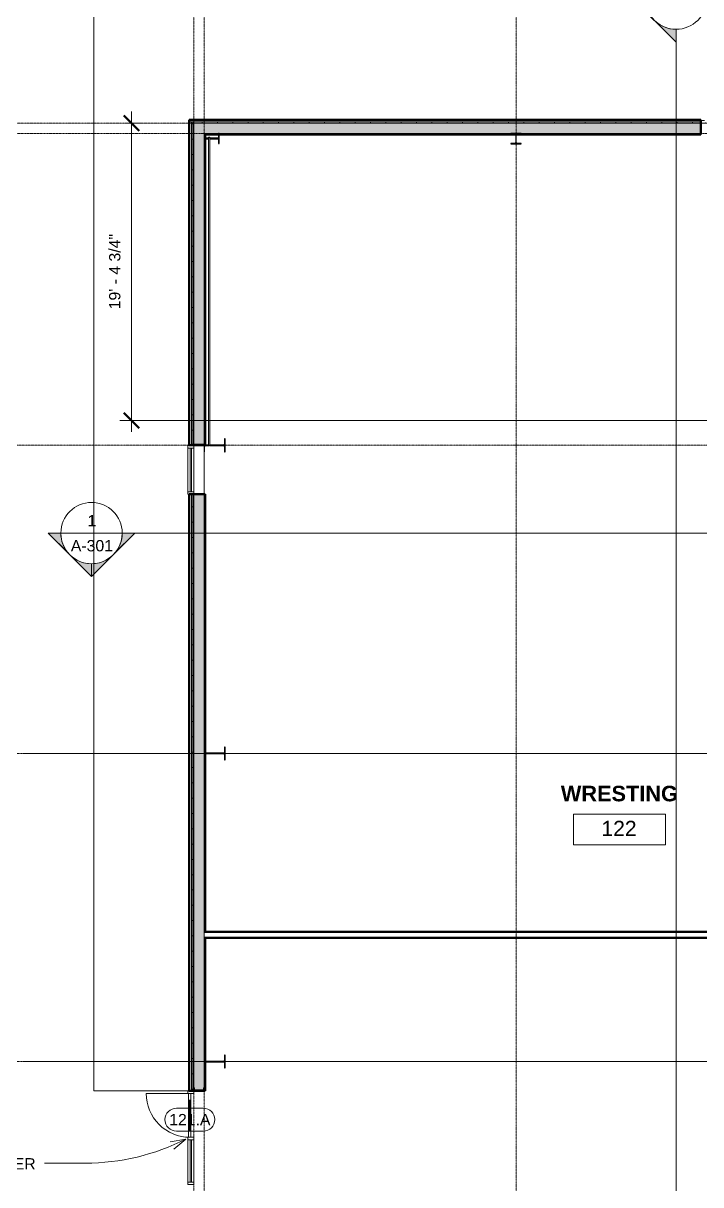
# Model space of a CAD drawing. Header units: inches. Extents: x 15537 to 31673, y -30778 to -16067.
# Drawn here: x 21928 to 22459, y -21723 to -20813 of the extents above; entities that cross this region are included whole.
import ezdxf

# ---------------------------------------------------------------- set-up
doc = ezdxf.new("R2010")
doc.units = ezdxf.units.IN
doc.header["$MEASUREMENT"] = 0
doc.linetypes.add('Grid Line 1_2_', pattern=[0.875, 0.5, -0.125, 0.125, -0.125])
for name, color, linetype, lineweight in [('A-ANNO-DIMS', 211, 'Continuous', 9), ('A-ANNO-DIMS-96', 211, 'Continuous', 9), ('A-AREA-IDEN', 2, 'Continuous', 9), ('A-DOOR', 31, 'Continuous', 13), ('A-DOOR-IDEN', 31, 'Continuous', 9), ('A-GLAZ-CURT', 52, 'Continuous', 9), ('A-GLAZ-CWMG', 51, 'Continuous', 9), ('A-WALL', 113, 'Continuous', 13), ('A-WALL-PATT', 111, 'Continuous', 50), ('Conc', 7, 'Continuous', 9), ('G-ANNO-SYMB', 111, 'Continuous', 9), ('G-ANNO-TEXT', 231, 'Continuous', 9), ('I-WALL', 2, 'Continuous', 13), ('L-SITE-WALL', 31, 'Continuous', 13), ('S-BEAM', 12, 'Continuous', 9), ('S-COLS', 52, 'Continuous', 9), ('S-GRID', 1, 'Continuous', 9)]:
    doc.layers.add(name, color=color, linetype=linetype, lineweight=lineweight)
doc.styles.add('Arial_1', font='arial.ttf', dxfattribs={"height": 8.851796})
doc.styles.add('Arial_2', font='arial.ttf', dxfattribs={"height": 11.802395})
doc.styles.add('Arial_B_1', font='arialbd.ttf', dxfattribs={"height": 12.177074})
doc.dimstyles.new('Linear_-_3_32__Arial_1', dxfattribs={"dimscale": 12, "dimtxt": 9, "dimasz": 1, "dimexe": 0.75, "dimexo": 0.5, "dimgap": 0.5, "dimtad": 1, "dimrnd": 0.25, "dimzin": 1, "dimdsep": 46, "dimlunit": 4, "dimtxsty": 'Arial_1', "dimblk1": 'OBLIQUE', "dimblk2": 'OBLIQUE', "dimsah": 1, "dimcen": 0.09, "dimdle": 0.75, "dimazin": 0, "dimtfac": 1, "dimtdec": 4, "dimtix": 1, "dimtmove": 0, "dimatfit": 3, "dimfxl": 0, "dimtvp": 1, "dimfrac": 2, "dimtolj": 1, "dimtzin": 0, "dimarcsym": 0})
pattern_1 = [(45, (0, 0), (-9.503515, 9.503515), []), (45, (0, 14.4), (-9.503515, 9.503515), [])]
pattern_2 = [(0, (0, 0), (30.72, 7.68), [1.267, -21.773, 1.267, -21.773, -122.88]), (0, (0, 0), (30.72, 7.68), [-46.08, 1.267, -44.813, 1.267, -21.773, -53.76]), (0, (0, 0), (30.72, 7.68), [-115.2, 1.267, -14.093, 1.267, -37.133]), (120, (11.52, 3.84), (-22.0110751, 22.7643004), [1.267, -21.773, 1.267, -21.773, -122.88]), (120, (11.52, 3.84), (-22.0110751, 22.7643004), [-46.08, 1.267, -44.813, 1.267, -21.773, -53.76]), (120, (11.52, 3.84), (-22.0110751, 22.7643004), [-115.2, 1.267, -14.093, 1.267, -37.133]), (240, (15.36, 19.2), (-8.7089249, -30.4443004), [1.267, -21.773, 1.267, -21.773, -122.88]), (240, (15.36, 19.2), (-8.7089249, -30.4443004), [-46.08, 1.267, -44.813, 1.267, -21.773, -53.76]), (240, (15.36, 19.2), (-8.7089249, -30.4443004), [-115.2, 1.267, -14.093, 1.267, -37.133])]
pattern_3 = [(0, (0, 0), (0, 12), []), (90, (0, 0), (-12, 7e-16), [])]
pattern_4 = [(161.57, (0.48, 0.48), (-3.839953776, -1.544e-05), [0, -27.322, 3.034, 0]), (18.43, (-0.48, 0.48), (-3.839953776, 1.544e-05), [0, -27.322, 3.034, 0]), (108.43, (0.48, 0.48), (1.919622, -9.60052459), [9.106, -21.25]), (71.57, (-0.48, 0.48), (1.919622, 9.60052459), [9.106, -21.25])]

# ---------------------------------------------------------------- blocks, each defined once
blk = doc.blocks.new('Rectangular Mul_- Enlarged6')
at = {"layer": 'A-GLAZ-CWMG', "lineweight": 20}
for p, q in [((-2, 3), (0, 3)), ((-2, -1.5), (-2, 3)), ((0, 3), (0, -1.5)), ((0, -1.5), (-2, -1.5))]:
    blk.add_line(p, q, dxfattribs=at)
blk = doc.blocks.new('Rectangular Mul_- Enlarged28')
at = {"layer": 'A-GLAZ-CWMG', "lineweight": 20}
for p, q in [((0, 3), (-2, 3)), ((-2, 3), (-2, -1.5)), ((0, -1.5), (0, 3)), ((-2, -1.5), (0, -1.5))]:
    blk.add_line(p, q, dxfattribs=at)
blk = doc.blocks.new('Rectangular Mul_- Enlarged34')
at = {"layer": 'A-GLAZ-CWMG', "lineweight": 20}
for p, q in [((0, 1.141125), (-3.622, 1.141125)), ((-3.622, 1.141125), (-3.622, 0.787125)), ((-3.622, 0.787125), (-3.372, 0.787125)), ((-3.5595, 0.849625), (-3.5595, 1.078625)), ((-3.5595, 1.078625), (-0.0625, 1.078625)), ((-3.372, 0.849625), (-3.5595, 0.849625)), ((-3.372, 0.787125), (-3.372, 0.849625)), ((-0.0625, 1.078625), (-0.0625, -0.922375)), ((0, -0.984875), (0, 1.141125)), ((-2.7715, -0.859875), (-2.834, -0.859875)), ((-2.834, -0.859875), (-2.834, -0.984875)), ((-2.834, -0.984875), (0, -0.984875)), ((-2.7715, -0.922375), (-2.7715, -0.859875)), ((-0.0625, -0.922375), (-2.7715, -0.922375))]:
    blk.add_line(p, q, dxfattribs=at)
blk = doc.blocks.new('Girt_C - 8_D-12_- Enlarged5')
at = {"layer": 'S-BEAM'}
for p, q in [((22061.64, -21143.68), (22061.64, -21182.12)), ((22069.64, -21182.12), (22069.64, -21148.8))]:
    blk.add_line(p, q, dxfattribs=at)
blk = doc.blocks.new('System Panel - _- Enlarged1')
at = {"layer": 'A-GLAZ-CURT', "lineweight": 13}
for p, q in [((17.09375, -0.25), (-17.09375, -0.25)), ((-17.09375, -0.25), (-17.09375, -1.25)), ((-17.09375, -1.25), (17.09375, -1.25)), ((17.09375, -1.25), (17.09375, -0.25))]:
    blk.add_line(p, q, dxfattribs=at)
at = {"layer": 'A-GLAZ-CURT'}
for p, q in [((-17.09375, -1.25), (-17.09375, -0.25)), ((17.09375, -0.25), (-17.09375, -0.25)), ((-17.09375, -1.25), (17.09375, -1.25)), ((17.09375, -0.25), (17.09375, -1.25))]:
    blk.add_line(p, q, dxfattribs=at)
blk = doc.blocks.new('Rectangular Mul_- Enlarged51')
at = {"layer": 'A-GLAZ-CWMG'}
for p, q in [((22057.02, -22300.37), (22057.02, -22334.55)), ((22061.52, -22300.37), (22061.52, -22334.55))]:
    blk.add_line(p, q, dxfattribs=at)
blk = doc.blocks.new('Door_Single_Sto_- Enlarged8')
at = {"layer": 'A-DOOR'}
for p, q in [((-17.09375, 0.75), (-12.09375, 0.75)), ((-17.09375, -34.1875), (-17.09375, 0)), ((-12.09375, 0.75), (-12.09375, -1)), ((12.09375, 0.75), (-12.09375, 0.75)), ((-12.09375, -0.5), (-12.09375, 0.25)), ((-12.09375, 0.25), (12.09375, 0.25)), ((12.09375, -1), (12.09375, 0.75)), ((12.09375, 0.75), (17.09375, 0.75)), ((12.09375, 0.25), (12.09375, -0.5)), ((-12.09375, -1), (-17.09375, -1)), ((12.09375, -0.5), (-12.09375, -0.5)), ((-12.09375, -1), (12.09375, -1)), ((17.09375, -1), (12.09375, -1))]:
    blk.add_line(p, q, dxfattribs=at)
blk.add_arc((-17.09375, 0), 34.1875, 270, 0, dxfattribs=at)
blk = doc.blocks.new('System Panel - _- Enlarged2')
at = {"layer": 'A-GLAZ-CURT', "lineweight": 13}
for p, q in [((16.53125, 1.25), (-16.53125, 1.25)), ((-16.53125, 1.25), (-16.53125, 0.25)), ((-16.53125, 0.25), (16.53125, 0.25)), ((16.53125, 0.25), (16.53125, 1.25))]:
    blk.add_line(p, q, dxfattribs=at)
at = {"layer": 'A-GLAZ-CURT'}
for p, q in [((-16.53125, 0.25), (-16.53125, 1.25)), ((16.53125, 1.25), (-16.53125, 1.25)), ((-16.53125, 0.25), (16.53125, 0.25)), ((16.53125, 1.25), (16.53125, 0.25))]:
    blk.add_line(p, q, dxfattribs=at)
blk = doc.blocks.new('Rectangular Mul_- Enlarged26')
at = {"layer": 'A-GLAZ-CWMG'}
for p, q in [((26090.45, -22683.18), (26123.52, -22683.18)), ((26090.45, -22687.68), (26123.52, -22687.68))]:
    blk.add_line(p, q, dxfattribs=at)
blk = doc.blocks.new('Rectangular Mul_- Enlarged67')
at = {"layer": 'A-GLAZ-CWMG', "lineweight": 20}
for p, q in [((-2, 1.5), (0, 1.5)), ((-2, -3), (-2, 1.5)), ((0, 1.5), (0, -3)), ((0, -3), (-2, -3))]:
    blk.add_line(p, q, dxfattribs=at)
blk = doc.blocks.new('Rectangular Mul_- Enlarged68')
at = {"layer": 'A-GLAZ-CWMG', "lineweight": 20}
for p, q in [((0, 1.5), (-2, 1.5)), ((-2, 1.5), (-2, -3)), ((0, -3), (0, 1.5)), ((-2, -3), (0, -3))]:
    blk.add_line(p, q, dxfattribs=at)
blk = doc.blocks.new('Rectangular Mul_- Enlarged25')
at = {"layer": 'A-GLAZ-CWMG', "lineweight": 20}
for p, q in [((-1, 1.5), (1, 1.5)), ((-1, -3), (-1, 1.5)), ((1, 1.5), (1, -3)), ((1, -3), (-1, -3))]:
    blk.add_line(p, q, dxfattribs=at)
blk = doc.blocks.new('Round Bar - 1_-_- Enlarged10')
at = {"layer": 'S-BEAM'}
for p, q in [((22073.14, -21867.69), (22073.14, -21988.94)), ((22074.14, -21988.94), (22074.14, -21867.69))]:
    blk.add_line(p, q, dxfattribs=at)
for centre, start_param, end_param in [((22073.64, -21867.69), 0, 3.141593), ((22073.64, -21867.69), 3.141593, 6.283185), ((22073.64, -22108.84), 3.616844, 5.733719)]:
    blk.add_ellipse(centre, major_axis=(0.5, 0), ratio=0.507473, start_param=start_param, end_param=end_param, dxfattribs=at)
blk = doc.blocks.new('Round Bar - 1_-_- Enlarged12')
at = {"layer": 'S-BEAM'}
for p, q in [((22073.14, -21022.55), (22073.14, -21143.8)), ((22074.14, -21143.8), (22074.14, -21022.55))]:
    blk.add_line(p, q, dxfattribs=at)
for centre, start_param, end_param in [((22073.64, -20902.65), 0, 3.141593), ((22073.64, -21143.8), 0, 3.141593), ((22073.64, -21143.8), 3.141593, 6.283185)]:
    blk.add_ellipse(centre, major_axis=(0.5, 0), ratio=0.507473, start_param=start_param, end_param=end_param, dxfattribs=at)
blk = doc.blocks.new('Section - Secti_- Enlarged0')
at = {"layer": 'G-ANNO-SYMB'}
h = blk.add_hatch(color=256, dxfattribs=at)
edge = h.paths.add_edge_path(flags=0)
edge.add_line((-0.4268, 0.1768), (-0.25, 0.3536))
edge.add_line((-0.25, 0.3536), (-0.25, 0.25))
edge.add_arc((-0.25, 0), 0.25, 90, 135)
h = blk.add_hatch(color=256, dxfattribs=at)
edge = h.paths.add_edge_path(flags=0)
edge.add_arc((-0.25, 0), 0.25, 45, 90)
edge.add_line((-0.25, 0.25), (-0.25, 0.3536))
edge.add_line((-0.25, 0.3536), (-0.0732, 0.1768))
h = blk.add_hatch(color=256, dxfattribs=at)
edge = h.paths.add_edge_path(flags=0)
edge.add_arc((-0.25, 0), 0.2503, 137.9216, 180)
edge.add_line((-0.5003, 0), (-0.6036, 0))
edge.add_line((-0.6036, 0), (-0.4358, 0.1678))
h = blk.add_hatch(color=256, dxfattribs=at)
edge = h.paths.add_edge_path(flags=0)
edge.add_line((-0.0642, 0.1678), (0.1036, 0))
edge.add_line((0.1036, 0), (0.0003, 0))
edge.add_arc((-0.25, 0), 0.2503, 0, 42.0784)
for p, q in [((-0.25, 0.3536), (-0.6036, 0)), ((-0.25, 0.3536), (-0.4268, 0.1768)), ((-0.25, 0.3536), (0.1036, 0)), ((-0.25, 0.25), (-0.25, 0.3536)), ((-0.0732, 0.1768), (-0.25, 0.3536)), ((-0.25, 0.3536), (-0.25, 0.25)), ((-0.4358, 0.1678), (-0.6036, 0)), ((0.1036, 0), (-0.0642, 0.1678)), ((-0.6036, 0), (-0.5003, 0)), ((0.0003, 0), (0.1036, 0)), ((-0.5, 0), (-0.6036, 0)), ((0, 0), (0.1036, 0))]:
    blk.add_line(p, q, dxfattribs=at)
for radius, start, end in [(0.25, 360, 180), (0.25, 90, 135), (0.25, 45, 90), (0.2503, 137.9216, 180), (0.2503, 0, 42.0784), (0.25, 180, 360)]:
    blk.add_arc((-0.25, 0), radius, start, end, dxfattribs=at)
blk = doc.blocks.new('DIMBLOCK73-Firs_- Enlarged0')
at = {"layer": 'A-ANNO-DIMS-96', "lineweight": 50}
for p, q in [((22012.71, -20891.55), (22006.71, -20885.55)), ((22012.71, -20891.55), (22018.71, -20897.55)), ((22012.71, -21124.3), (22006.71, -21118.3)), ((22012.71, -21124.3), (22018.71, -21130.3))]:
    blk.add_line(p, q, dxfattribs=at)
at = {"layer": 'A-ANNO-DIMS-96'}
for p, q in [((22012.71, -21133.3), (22012.71, -20882.55)), ((22010.22, -20891.55), (22021.71, -20891.55)), ((22012.71, -20891.55), (22010.22, -20891.55)), ((22742.02, -21124.3), (22003.71, -21124.3)), ((22012.71, -21124.3), (22742.02, -21124.3))]:
    blk.add_line(p, q, dxfattribs=at)
at = {"layer": 'A-ANNO-DIMS-96', "color": 0, "insert": (21995.23, -21037.28), "char_height": 8.8518, "width": 70.4492, "attachment_point": 1, "rotation": 90, "line_spacing_factor": 0.938532, "style": 'Arial_1'}
blk.add_mtext('19\' - 4 3/4"', dxfattribs=at)
blk = doc.blocks.new('_Oblique')
at = {"color": 0, "linetype": 'ByBlock', "lineweight": -2}
blk.add_line((-0.5, -0.5), (0.5, 0.5), dxfattribs=at)
blk = doc.blocks.new('Room Tag - Room_- Enlarged0')
at = {"layer": 'A-AREA-IDEN'}
for p, q in [((-0.375, -0.0625), (-0.375, -0.3125)), ((-0.375, -0.0625), (0.375, -0.0625)), ((0.375, -0.0625), (0.375, -0.3125)), ((-0.375, -0.3125), (0.375, -0.3125))]:
    blk.add_line(p, q, dxfattribs=at)
blk = doc.blocks.new('Door Tag - Door_- Enlarged0')
at = {"layer": 'A-DOOR-IDEN'}
for p, q in [((-0.109375, 0.09375), (0.109375, 0.09375)), ((-0.109375, -0.09375), (0.109375, -0.09375))]:
    blk.add_line(p, q, dxfattribs=at)
for centre, start, end in [((-0.109375, 0), 90, 270), ((0.109375, 0), 270, 90)]:
    blk.add_arc(centre, 0.09375, start, end, dxfattribs=at)

msp = doc.modelspace()

# ---------------------------------------------------------------- hatches: boundary and pattern name
at = {"layer": 'A-WALL-PATT', "lineweight": 9}
h = msp.add_hatch(dxfattribs=at)
h.set_pattern_fill('FP_16', color=256, style=0, pattern_type=2)
h.set_pattern_definition(pattern_3)
h.paths.add_polyline_path([(22060.89, -21142.928), (22060.89, -20890.553), (22059.89, -20890.553), (22059.89, -21142.928)], flags=0)
h = msp.add_hatch(dxfattribs=at)
h.set_pattern_fill('FP_16', color=256, style=0, pattern_type=2)
h.set_pattern_definition(pattern_3)
h.paths.add_polyline_path([(22070.39, -20891.553), (22458.515, -20891.553), (22458.515, -20890.553), (22061.64, -20890.553), (22061.64, -20891.553), (22069.64, -20891.553)], flags=0)
h = msp.add_hatch(dxfattribs=at)
h.set_pattern_fill('FP_14', color=256, style=0, pattern_type=2)
h.set_pattern_definition(pattern_4)
h.paths.add_polyline_path([(22069.64, -21142.928), (22069.64, -20891.553), (22061.64, -20891.553), (22061.64, -21142.928)], flags=0)
h = msp.add_hatch(dxfattribs=at)
h.set_pattern_fill('FP_14', color=256, style=0, pattern_type=2)
h.set_pattern_definition(pattern_4)
h.paths.add_polyline_path([(22070.39, -20899.553), (22458.515, -20899.553), (22458.515, -20891.553), (22069.64, -20891.553), (22069.64, -20899.553)], flags=0)
h = msp.add_hatch(dxfattribs=at)
h.set_pattern_fill('FP_16', color=256, style=0, pattern_type=2)
h.set_pattern_definition(pattern_3)
h.paths.add_polyline_path([(22059.89, -21648.428), (22060.89, -21648.428), (22060.89, -21182.115), (22059.89, -21182.115), (22059.89, -21574.528)], flags=0)
h = msp.add_hatch(dxfattribs=at)
h.set_pattern_fill('FP_14', color=256, style=0, pattern_type=2)
h.set_pattern_definition(pattern_4)
h.paths.add_polyline_path([(22069.64, -21648.428), (22069.64, -21182.115), (22061.64, -21182.115), (22061.64, -21648.428)], flags=0)
h = msp.add_hatch(dxfattribs=at)
h.set_pattern_fill('FP_13', color=256, style=0, pattern_type=2)
h.set_pattern_definition(pattern_2)
h.paths.add_polyline_path([(22780.639, -21525.303), (22780.639, -21524.678), (22601.525, -21524.678), (22601.525, -21525.303), (22780.014, -21525.303)], flags=0)
h.paths.add_polyline_path([(22496.075, -21525.303), (22598.025, -21525.303), (22598.025, -21524.678), (22069.64, -21524.678), (22069.64, -21525.303), (22218.732, -21525.303)], flags=0)
h = msp.add_hatch(dxfattribs=at)
h.set_pattern_fill('FP_13', color=256, style=0, pattern_type=2)
h.set_pattern_definition(pattern_2)
h.paths.add_polyline_path([(22780.639, -21529.428), (22780.639, -21525.303), (22780.014, -21525.303), (22780.014, -21528.803), (22069.64, -21528.803), (22069.64, -21529.428), (22773.418, -21529.428)], flags=0)
at = {"layer": 'S-COLS'}
h = msp.add_hatch(dxfattribs=at)
h.set_pattern_fill('FP_11', color=256, style=0, pattern_type=2)
h.set_pattern_definition(pattern_1)
h.paths.add_polyline_path([(22070.074, -20907.553), (22070.074, -20904.389), (22070.276, -20903.9), (22070.765, -20903.697), (22073.14, -20903.697), (22073.14, -20903.408), (22070.765, -20903.408), (22070.276, -20903.206), (22070.074, -20902.717), (22070.074, -20899.553), (22069.64, -20899.553), (22069.64, -20907.553)], flags=0)
h.paths.add_polyline_path([(22080.957, -20907.553), (22081.39, -20907.553), (22081.39, -20899.553), (22080.957, -20899.553), (22080.957, -20902.717), (22080.754, -20903.206), (22080.265, -20903.408), (22074.14, -20903.408), (22074.14, -20903.697), (22080.265, -20903.697), (22080.754, -20903.9), (22080.957, -20904.389)], flags=0)
h = msp.add_hatch(dxfattribs=at)
h.set_pattern_fill('FP_11', color=256, style=0, pattern_type=2)
h.set_pattern_definition(pattern_1)
h.paths.add_polyline_path([(22317.89, -20907.803), (22317.89, -20907.369), (22314.726, -20907.369), (22314.237, -20907.167), (22314.035, -20906.678), (22314.035, -20900.678), (22314.237, -20900.189), (22314.726, -20899.986), (22317.89, -20899.986), (22317.89, -20899.553), (22309.89, -20899.553), (22309.89, -20899.986), (22313.054, -20899.986), (22313.543, -20900.189), (22313.746, -20900.678), (22313.746, -20906.678), (22313.543, -20907.167), (22313.054, -20907.369), (22309.89, -20907.369), (22309.89, -20907.803)], flags=0)
h = msp.add_hatch(dxfattribs=at)
h.set_pattern_fill('FP_11', color=256, style=0, pattern_type=2)
h.set_pattern_definition(pattern_1)
h.paths.add_polyline_path([(22070.074, -21148.803), (22070.074, -21144.639), (22070.276, -21144.15), (22070.765, -21143.947), (22073.264, -21143.947), (22073.14, -21143.76), (22073.14, -21143.658), (22070.765, -21143.658), (22070.276, -21143.456), (22070.074, -21142.967), (22070.074, -21138.803), (22069.64, -21138.803), (22069.64, -21148.803)], flags=0)
h.paths.add_polyline_path([(22085.707, -21148.803), (22086.14, -21148.803), (22086.14, -21138.803), (22085.707, -21138.803), (22085.707, -21142.967), (22085.504, -21143.456), (22085.015, -21143.658), (22074.14, -21143.658), (22074.111, -21143.832), (22074.067, -21143.947), (22085.015, -21143.947), (22085.504, -21144.15), (22085.707, -21144.639)], flags=0)
h = msp.add_hatch(dxfattribs=at)
h.set_pattern_fill('FP_11', color=256, style=0, pattern_type=2)
h.set_pattern_definition(pattern_1)
h.paths.add_polyline_path([(22086.14, -21390.053), (22086.14, -21380.053), (22085.707, -21380.053), (22085.707, -21384.217), (22085.504, -21384.706), (22085.015, -21384.908), (22070.765, -21384.908), (22070.276, -21384.706), (22070.074, -21384.217), (22070.074, -21380.053), (22069.64, -21380.053), (22069.64, -21390.053), (22070.074, -21390.053), (22070.074, -21385.889), (22070.276, -21385.4), (22070.765, -21385.197), (22085.015, -21385.197), (22085.504, -21385.4), (22085.707, -21385.889), (22085.707, -21390.053)], flags=0)
h = msp.add_hatch(dxfattribs=at)
h.set_pattern_fill('FP_11', color=256, style=0, pattern_type=2)
h.set_pattern_definition(pattern_1)
h.paths.add_polyline_path([(22086.14, -21631.303), (22086.14, -21621.303), (22085.707, -21621.303), (22085.707, -21625.467), (22085.504, -21625.956), (22085.015, -21626.158), (22070.765, -21626.158), (22070.276, -21625.956), (22070.074, -21625.467), (22070.074, -21621.303), (22069.64, -21621.303), (22069.64, -21631.303), (22070.074, -21631.303), (22070.074, -21627.139), (22070.276, -21626.65), (22070.765, -21626.447), (22085.015, -21626.447), (22085.504, -21626.65), (22085.707, -21627.139), (22085.707, -21631.303)], flags=0)
h = msp.add_hatch(dxfattribs=at)
h.set_pattern_fill('FP_11', color=256, style=0, pattern_type=2)
h.set_pattern_definition(pattern_1)
h.paths.add_polyline_path([(22061.64, -21649.178), (22069.64, -21649.178), (22069.64, -21646.838), (22069.364, -21646.952), (22069.25, -21647.228), (22068.989, -21648.875), (22062.291, -21648.875), (22062.03, -21647.228), (22061.916, -21646.952), (22061.64, -21646.838)], flags=0)

# ---------------------------------------------------------------- linework, layer by layer
at = {"layer": 'A-WALL'}
for p, q in [((22058.39, -21143.678), (22058.39, -20889.053)), ((22458.515, -20890.553), (22058.39, -20890.553)), ((22059.89, -20890.553), (22059.89, -21143.678)), ((22060.89, -20890.553), (22060.89, -21142.928)), ((22061.64, -21142.928), (22061.64, -20890.553)), ((22458.515, -20891.553), (22061.64, -20891.553)), ((22069.64, -20899.553), (22069.64, -21142.928)), ((22069.64, -20899.553), (22458.515, -20899.553)), ((22069.64, -21142.928), (22059.89, -21142.928)), ((22058.39, -21182.115), (22058.39, -21649.178)), ((22059.89, -21182.115), (22059.89, -21649.178)), ((22060.89, -21182.115), (22060.89, -21648.428)), ((22061.64, -21182.115), (22061.64, -21648.428)), ((22069.64, -21182.115), (22069.64, -21648.428)), ((22069.64, -21524.678), (22070.39, -21524.678)), ((22069.64, -21525.303), (22598.025, -21525.303)), ((22069.64, -21528.803), (22780.014, -21528.803)), ((22069.64, -21529.428), (22070.39, -21529.428)), ((22059.89, -21648.428), (22069.64, -21648.428))]:
    msp.add_line(p, q, dxfattribs=at)
at = {"layer": 'Conc'}
for p, q in [((21983.235, -19983.101), (21983.235, -21649.178)), ((21983.235, -21649.178), (22058.015, -21649.178))]:
    msp.add_line(p, q, dxfattribs=at)
at = {"layer": 'G-ANNO-SYMB'}
for p, q in [((22439.174, -20818.082), (22439.174, -22908.84)), ((21957.487, -21212.523), (22005.487, -21212.523)), ((26316.226, -21212.523), (22005.487, -21212.523))]:
    msp.add_line(p, q, dxfattribs=at)
at = {"layer": 'G-ANNO-TEXT', "color": 145}
for p, q in [((22055.399, -21687.002), (22043.164, -21689.158)), ((22055.399, -21687.002), (22045.881, -21694.986)), ((21976.575, -21705.905), (21944.551, -21705.905))]:
    msp.add_line(p, q, dxfattribs=at)
msp.add_arc((21976.575, -21532.109), 173.796, 270, 296.971162, dxfattribs=at)
at = {"layer": 'I-WALL', "lineweight": 50}
for p, q in [((22597.4, -21524.678), (22070.39, -21524.678)), ((22070.39, -21529.428), (22780.639, -21529.428))]:
    msp.add_line(p, q, dxfattribs=at)
at = {"layer": 'L-SITE-WALL', "lineweight": 50}
for p, q in [((22058.015, -20889.053), (22058.015, -21143.678)), ((22458.515, -20889.053), (22058.015, -20889.053)), ((22458.515, -20900.303), (22458.515, -20889.053)), ((22070.39, -21143.678), (22070.39, -20900.303)), ((22070.39, -20900.303), (22458.515, -20900.303)), ((22058.015, -21143.678), (22070.39, -21143.678)), ((22070.39, -21182.115), (22058.015, -21182.115)), ((22058.015, -21182.115), (22058.015, -21649.178)), ((22070.39, -21524.678), (22070.39, -21182.115)), ((22070.39, -21649.178), (22070.39, -21529.428)), ((22058.015, -21649.178), (22070.39, -21649.178))]:
    msp.add_line(p, q, dxfattribs=at)
at = {"layer": 'S-COLS', "lineweight": 30}
for p, q in [((22070.074, -20899.553), (22069.64, -20899.553)), ((22069.64, -20899.553), (22069.64, -20907.553)), ((22070.074, -20902.717), (22070.074, -20899.553)), ((22081.39, -20899.553), (22080.957, -20899.553)), ((22080.957, -20899.553), (22080.957, -20902.717)), ((22081.39, -20907.553), (22081.39, -20899.553)), ((22317.89, -20899.553), (22309.89, -20899.553)), ((22309.89, -20899.553), (22309.89, -20899.986)), ((22309.89, -20899.986), (22313.054, -20899.986)), ((22314.726, -20899.986), (22317.89, -20899.986)), ((22317.89, -20899.986), (22317.89, -20899.553)), ((22069.64, -20907.553), (22070.074, -20907.553)), ((22070.074, -20907.553), (22070.074, -20904.389)), ((22073.14, -20903.408), (22070.765, -20903.408)), ((22070.765, -20903.697), (22073.14, -20903.697)), ((22080.265, -20903.408), (22074.14, -20903.408)), ((22074.14, -20903.697), (22080.265, -20903.697)), ((22080.957, -20904.389), (22080.957, -20907.553)), ((22080.957, -20907.553), (22081.39, -20907.553)), ((22313.054, -20907.369), (22309.89, -20907.369)), ((22309.89, -20907.369), (22309.89, -20907.803)), ((22309.89, -20907.803), (22317.89, -20907.803)), ((22313.746, -20900.678), (22313.746, -20906.678)), ((22314.035, -20906.678), (22314.035, -20900.678)), ((22317.89, -20907.369), (22314.726, -20907.369)), ((22317.89, -20907.803), (22317.89, -20907.369)), ((22070.074, -21138.803), (22069.64, -21138.803)), ((22069.64, -21138.803), (22069.64, -21148.803)), ((22070.074, -21142.967), (22070.074, -21138.803)), ((22070.074, -21148.803), (22070.074, -21144.639)), ((22073.14, -21143.658), (22070.765, -21143.658)), ((22070.765, -21143.947), (22073.264, -21143.947)), ((22074.017, -21143.947), (22085.015, -21143.947)), ((22085.015, -21143.658), (22074.14, -21143.658)), ((22086.14, -21138.803), (22085.707, -21138.803)), ((22085.707, -21138.803), (22085.707, -21142.967)), ((22085.707, -21144.639), (22085.707, -21148.803)), ((22086.14, -21148.803), (22086.14, -21138.803)), ((22069.64, -21148.803), (22070.074, -21148.803)), ((22085.707, -21148.803), (22086.14, -21148.803)), ((22070.074, -21380.053), (22069.64, -21380.053)), ((22069.64, -21380.053), (22069.64, -21390.053)), ((22070.074, -21384.217), (22070.074, -21380.053)), ((22086.14, -21380.053), (22085.707, -21380.053)), ((22085.707, -21380.053), (22085.707, -21384.217)), ((22086.14, -21390.053), (22086.14, -21380.053)), ((22069.64, -21390.053), (22070.074, -21390.053)), ((22070.074, -21390.053), (22070.074, -21385.889)), ((22085.015, -21384.908), (22070.765, -21384.908)), ((22070.765, -21385.197), (22085.015, -21385.197)), ((22085.707, -21385.889), (22085.707, -21390.053)), ((22085.707, -21390.053), (22086.14, -21390.053)), ((22070.074, -21621.303), (22069.64, -21621.303)), ((22069.64, -21621.303), (22069.64, -21631.303)), ((22070.074, -21625.467), (22070.074, -21621.303)), ((22070.074, -21631.303), (22070.074, -21627.139)), ((22085.015, -21626.158), (22070.765, -21626.158)), ((22070.765, -21626.447), (22085.015, -21626.447)), ((22086.14, -21621.303), (22085.707, -21621.303)), ((22085.707, -21621.303), (22085.707, -21625.467)), ((22085.707, -21627.139), (22085.707, -21631.303)), ((22086.14, -21631.303), (22086.14, -21621.303)), ((22069.64, -21631.303), (22070.074, -21631.303)), ((22085.707, -21631.303), (22086.14, -21631.303)), ((22061.64, -21646.838), (22061.64, -21649.178)), ((22061.64, -21649.178), (22069.64, -21649.178)), ((22062.291, -21648.875), (22062.03, -21647.228)), ((22068.989, -21648.875), (22062.291, -21648.875)), ((22069.25, -21647.228), (22068.989, -21648.875)), ((22069.64, -21649.178), (22069.64, -21646.838))]:
    msp.add_line(p, q, dxfattribs=at)
for centre, radius, start, end in [((22313.054, -20900.678), 0.691, 0, 90), ((22314.726, -20900.678), 0.691, 90, 180), ((22070.765, -20902.717), 0.691, 180, 270), ((22070.765, -20904.389), 0.691, 90, 180), ((22080.265, -20902.717), 0.691, 270, 0), ((22080.265, -20904.389), 0.691, 0, 90), ((22313.054, -20906.678), 0.691, 270, 0), ((22314.726, -20906.678), 0.691, 180, 270), ((22070.765, -21142.967), 0.691, 180, 270), ((22070.765, -21144.639), 0.691, 90, 180), ((22085.015, -21142.967), 0.691, 270, 0), ((22085.015, -21144.639), 0.691, 0, 90), ((22070.765, -21384.217), 0.691, 180, 270), ((22070.765, -21385.889), 0.691, 90, 180), ((22085.015, -21384.217), 0.691, 270, 0), ((22085.015, -21385.889), 0.691, 0, 90), ((22070.765, -21625.467), 0.691, 180, 270), ((22070.765, -21627.139), 0.691, 90, 180), ((22085.015, -21625.467), 0.691, 270, 0), ((22085.015, -21627.139), 0.691, 0, 90), ((22061.64, -21647.228), 0.39, 0, 90), ((22069.64, -21647.228), 0.39, 90, 180)]:
    msp.add_arc(centre, radius, start, end, dxfattribs=at)
at = {"layer": 'S-GRID', "linetype": 'Grid Line 1_2_'}
for p, q in [((22069.64, -23155.101), (22069.64, -20130.849)), ((22313.89, -23155.101), (22313.89, -20130.849)), ((22061.64, -23075.72), (22061.64, -20178.849)), ((22871.852, -20899.553), (21471.359, -20899.553)), ((22871.852, -20891.553), (21519.359, -20891.553)), ((22765.012, -21143.803), (21471.359, -21143.803)), ((26427.342, -21385.053), (21471.359, -21385.053)), ((27097.467, -21385.053), (21928.015, -21385.053)), ((26427.342, -21626.303), (21471.359, -21626.303)), ((27097.467, -21626.303), (21928.015, -21626.303))]:
    msp.add_line(p, q, dxfattribs=at)

# ---------------------------------------------------------------- block references
at = {"layer": 'A-AREA-IDEN', "xscale": 95.99999999999994, "yscale": 95.99999999999994, "zscale": 95.99999999999994}
msp.add_blockref('Room Tag - Room_- Enlarged0', (22394.786, -21426.633), dxfattribs=at)
at = {"layer": 'A-DOOR', "rotation": 270}
msp.add_blockref('Door_Single_Sto_- Enlarged8', (22058.515, -21668.522), dxfattribs=at)
at = {"layer": 'A-DOOR-IDEN', "xscale": 95.99999999999994, "yscale": 95.99999999999994, "zscale": 95.99999999999994}
msp.add_blockref('Door Tag - Door_- Enlarged0', (22058.515, -21671.771), dxfattribs=at)
at = {"layer": 'A-GLAZ-CURT'}
for name, p, rotation in [('System Panel - _- Enlarged1', (22058.515, -21163.022), 89.99999999996285), ('System Panel - _- Enlarged2', (22058.515, -21704.147), 270)]:
    msp.add_blockref(name, p, dxfattribs=dict(at, rotation=rotation))
at = {"layer": 'A-GLAZ-CWMG'}
for name, p, rotation in [('Rectangular Mul_- Enlarged34', (22458.515, -20890.412), 180), ('Rectangular Mul_- Enlarged28', (22058.515, -21182.115), 269.9999999999629), ('Rectangular Mul_- Enlarged68', (22058.515, -21649.428), 90), ('Rectangular Mul_- Enlarged26', (-626.163, -47811.131), 90)]:
    msp.add_blockref(name, p, dxfattribs=dict(at, rotation=rotation))
at = {"layer": 'A-GLAZ-CWMG', "extrusion": (0, 0, -1)}
for name, p, rotation in [('Rectangular Mul_- Enlarged6', (-22058.515, -21143.928), 90.00000000003713), ('Rectangular Mul_- Enlarged25', (-22058.515, -21686.615), 270), ('Rectangular Mul_- Enlarged67', (-22058.515, -21722.678), 270)]:
    msp.add_blockref(name, p, dxfattribs=dict(at, rotation=rotation))
at = {"layer": 'A-GLAZ-CWMG'}
msp.add_blockref('Rectangular Mul_- Enlarged51', (0, 1154.437), dxfattribs=at)
at = {"layer": 'G-ANNO-SYMB', "extrusion": (0, 0, -1), "xscale": 95.99999999999994, "yscale": 95.99999999999994, "zscale": 95.99999999999994}
for p, rotation in [((-22439.174, -20818.082), 270.0000000000003), ((-22005.487, -21212.523), 180)]:
    msp.add_blockref('Section - Secti_- Enlarged0', p, dxfattribs=dict(at, rotation=rotation))
at = {"layer": 'S-BEAM'}
for name, p in [('Round Bar - 1_-_- Enlarged12', (0, 0)), ('Round Bar - 1_-_- Enlarged10', (0, 965)), ('Girt_C - 8_D-12_- Enlarged5', (0, 0))]:
    msp.add_blockref(name, p, dxfattribs=at)

# ---------------------------------------------------------------- texts
at = {"layer": 'A-AREA-IDEN', "attachment_point": 2, "line_spacing_factor": 0.938532}
for s, insert, char_height, width, style in [('WRESTING', (22394.797, -21410.383), 12.1771, 106.272, 'Arial_B_1'), ('122', (22394.511, -21437.826), 11.8024, 32.832, 'Arial_2')]:
    msp.add_mtext(s, dxfattribs=dict(at, insert=insert, char_height=char_height, width=width, style=style))
at = {"layer": 'A-DOOR-IDEN', "insert": (22058.474, -21667.366), "char_height": 8.8518, "width": 38.556, "attachment_point": 2, "line_spacing_factor": 0.938532, "style": 'Arial_1'}
msp.add_mtext('121.A', dxfattribs=at)
at = {"layer": 'G-ANNO-SYMB', "attachment_point": 2, "line_spacing_factor": 0.938532, "style": 'Arial_1'}
for s, insert, char_height, width in [('1', (21981.794, -21198.353), 8.852, 8.208), ('A-301', (21981.794, -21217.99), 8.8518, 39.312)]:
    msp.add_mtext(s, dxfattribs=dict(at, insert=insert, char_height=char_height, width=width))
at = {"layer": 'G-ANNO-TEXT', "color": 145, "insert": (21847.771, -21701.969), "char_height": 8.8518, "width": 106.92, "attachment_point": 1, "line_spacing_factor": 0.938532, "style": 'Arial_1'}
msp.add_mtext('CARD READER', dxfattribs=at)

# ---------------------------------------------------------------- dimensions: what is measured, and where the dimension line sits
at = {"layer": 'A-ANNO-DIMS'}
dim = msp.add_linear_dim(base=(22012.708, -20891.553), p1=(22748.015, -21124.303), p2=(22004.223, -20891.553), angle=90, dimstyle='Linear_-_3_32__Arial_1', override={"dimpost": '<>', "dimfxl": 779.358367}, dxfattribs=at)
dim.commit()
dim.dimension.update_dxf_attribs({"geometry": 'DIMBLOCK73-Firs_- Enlarged0', "text_midpoint": (22002.128, -21007.928)})

doc.saveas('drawing.dxf')
